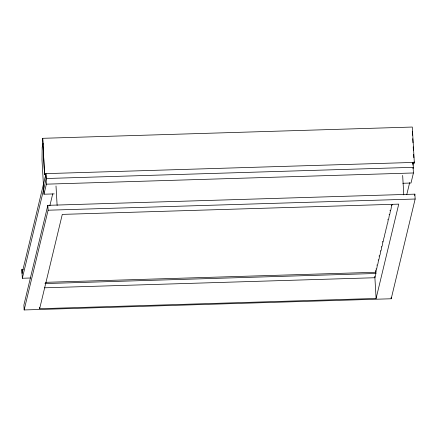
<?xml version="1.0" encoding="UTF-8"?>
<svg xmlns="http://www.w3.org/2000/svg" width="437" height="437" viewBox="0 0 437 437"><rect width="100%" height="100%" fill="white"/><g stroke="black" fill="none" stroke-linecap="round" stroke-linejoin="round"><path stroke-width="0.66" d="M412.976 165.17L412.861 163.22L414.139 163.176L414.325 162.406L412.293 127.047L42.7 138.31L44.547 174.445L45.819 174.407L46.382 184.163L43.968 194.214L54.199 193.902M43.099 143.429L42.187 147.225L42.007 160.073L43.968 194.214M44.547 174.445L42.7 138.31M23.259 269.345L21.932 269.389L21.85 269.716L22.342 278.254L30.497 278.003M22.058 273.376L46.005 173.631L46.284 178.509L22.342 278.254M47.83 205.335L23.882 305.081L24.161 309.953L391.202 298.766L415.15 199.026L414.871 194.148L47.83 205.335L48.108 210.213L24.161 309.953M49.862 205.783L52.719 193.87M39.641 308.719L62.289 214.387L398.741 204.128L376.099 298.46L39.641 308.719L39.565 307.369M392.147 204.412L391.962 205.182A30.421 2.606 88.3 0 0 391.06 208.935L390.875 209.705A30.421 2.606 88.3 0 0 389.973 213.458L389.788 214.228A30.421 2.606 88.3 0 0 388.886 217.981L388.701 218.751A30.421 2.606 88.3 0 0 387.799 222.504L387.614 223.28A30.421 2.606 88.3 0 0 386.718 227.027L386.532 227.803A30.421 2.606 88.3 0 0 385.631 231.55L385.445 232.326A30.421 2.606 88.3 0 0 384.544 236.073L384.358 236.849A30.421 2.606 88.3 0 0 383.457 240.596L383.271 241.371A30.421 2.606 88.3 0 0 382.37 245.119L382.184 245.894A30.421 2.606 88.3 0 0 381.288 249.642L381.102 250.417A30.421 2.606 88.3 0 0 380.201 254.165L380.015 254.94A30.421 2.606 88.3 0 0 379.114 258.688L378.928 259.463A30.421 2.606 88.3 0 0 378.027 263.211L377.841 263.986A30.421 2.606 88.3 0 0 376.94 267.739L376.754 268.509A30.421 2.606 88.3 0 0 375.858 272.262L45.541 282.329M375.749 270.432L375.924 273.48L374.908 277.73L44.59 287.803M412.73 163.771L413.047 162.444L413.331 167.322L413.009 168.649M406.798 194.525L409.666 182.584M413.123 167.77L413.424 172.97L411.009 183.021L402.821 183.272M414.555 195.47L414.871 194.148M44.732 173.669L414.325 162.406M46.284 178.509L413.331 167.322M46.382 184.163L413.424 172.97M48.108 210.213L415.15 199.026M44.929 283.569L375.924 273.48M412.304 131.22L412.539 135.295M412.73 138.698L412.965 142.779M413.2 146.859L413.397 150.257M413.631 154.337L413.828 157.741M414.058 161.816L414.139 163.176M402.663 175.417L403.777 194.869M391.131 297.548L391.202 298.766M374.815 276.2L376.099 298.46M56.007 185.987L57.127 205.434M21.932 269.389L22.14 273.043M391.405 205.232A30.421 2.606 88.3 0 1 391.328 205.527M390.165 210.312A30.421 2.606 88.3 0 1 390.001 210.738M389.23 214.277A30.421 2.606 88.3 0 1 389.154 214.572M387.914 219.587A30.421 2.606 88.3 0 1 387.832 219.784M382.719 241.415A30.421 2.606 88.3 0 1 382.561 241.978M381.397 246.73A30.421 2.606 88.3 0 1 381.315 246.921M380.469 250.762A30.421 2.606 88.3 0 1 380.392 251.024M379.223 255.776A30.421 2.606 88.3 0 1 379.059 256.126M378.295 259.807A30.421 2.606 88.3 0 1 378.218 260.07M376.973 265.013A30.421 2.606 88.3 0 1 376.885 265.177M376.126 268.853A30.421 2.606 88.3 0 1 376.044 269.116"/></g></svg>
